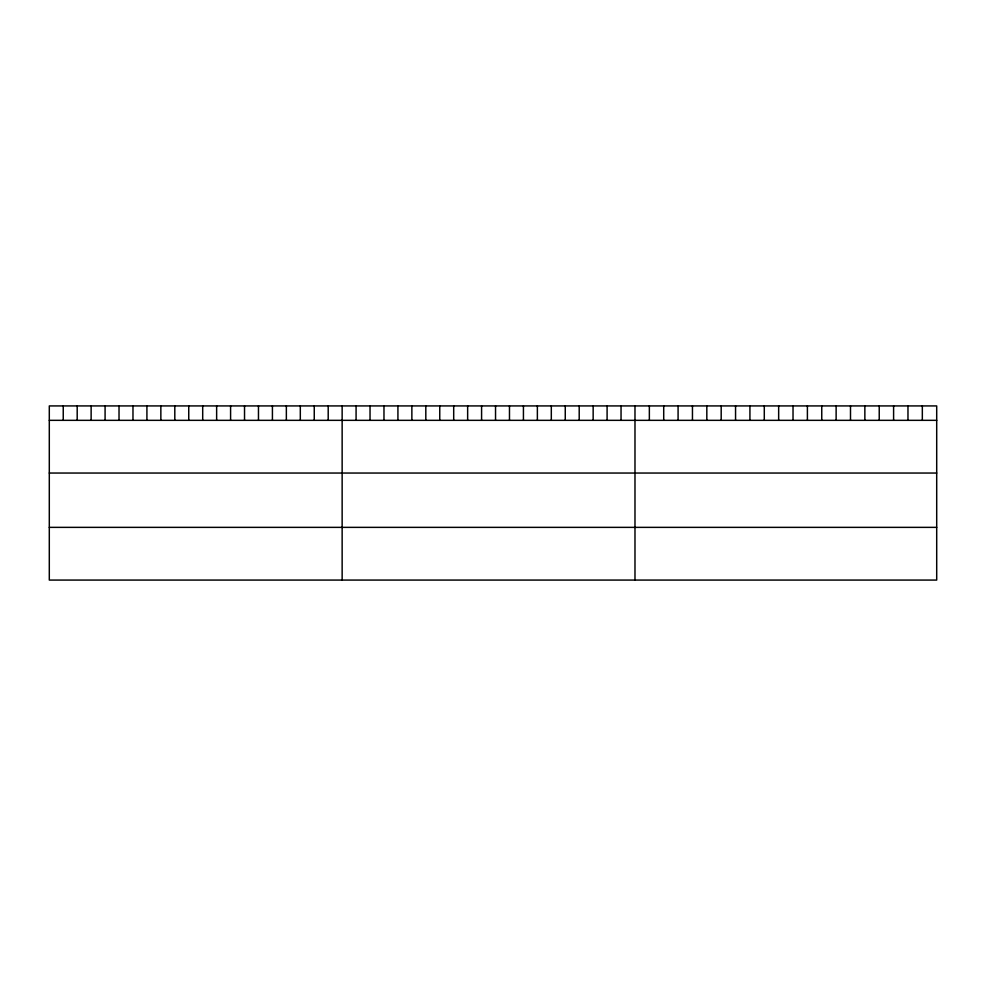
<?xml version="1.0" encoding="UTF-8"?>
<svg xmlns="http://www.w3.org/2000/svg" width="986" height="986" viewBox="0 0 986 986"><rect width="100%" height="100%" fill="white"/><g stroke="black" fill="none" stroke-linecap="round" stroke-linejoin="round"><path stroke-width="1.48" d="M936.7 420.332L936.7 580.076L49.3 580.076L49.3 405.924L936.7 405.924L936.7 420.332L49.3 420.332M49.3 473.046L936.7 473.046M49.3 527.362L936.7 527.362M922.329 405.924L922.329 420.332M907.97 405.924L907.97 420.332M893.599 405.924L893.599 420.332M879.229 405.924L879.229 420.332M864.858 405.924L864.858 420.332M850.499 405.924L850.499 420.332M836.128 405.924L836.128 420.332M821.757 405.924L821.757 420.332M807.398 405.924L807.398 420.332M793.027 405.924L793.027 420.332M778.657 405.924L778.657 420.332M764.286 405.924L764.286 420.332M749.927 405.924L749.927 420.332M735.556 405.924L735.556 420.332M721.185 405.924L721.185 420.332M706.826 405.924L706.826 420.332M692.455 405.924L692.455 420.332M678.085 405.924L678.085 420.332M663.714 405.924L663.714 420.332M649.355 405.924L649.355 420.332M634.984 405.924L634.984 580.076M621.044 405.924L621.044 420.332M607.093 405.924L607.093 420.332M593.153 405.924L593.153 420.332M579.201 405.924L579.201 420.332M565.261 405.924L565.261 420.332M551.31 405.924L551.31 420.332M537.37 405.924L537.37 420.332M523.43 405.924L523.43 420.332M509.479 405.924L509.479 420.332M495.539 405.924L495.539 420.332M481.587 405.924L481.587 420.332M467.647 405.924L467.647 420.332M453.696 405.924L453.696 420.332M439.756 405.924L439.756 420.332M425.816 405.924L425.816 420.332M411.865 405.924L411.865 420.332M397.925 405.924L397.925 420.332M383.973 405.924L383.973 420.332M370.033 405.924L370.033 420.332M356.082 405.924L356.082 420.332M342.142 405.924L342.142 580.076M328.202 405.924L328.202 420.332M314.251 405.924L314.251 420.332M300.311 405.924L300.311 420.332M286.359 405.924L286.359 420.332M272.419 405.924L272.419 420.332M258.468 405.924L258.468 420.332M244.528 405.924L244.528 420.332M230.588 405.924L230.588 420.332M216.637 405.924L216.637 420.332M202.697 405.924L202.697 420.332M188.745 405.924L188.745 420.332M174.805 405.924L174.805 420.332M160.854 405.924L160.854 420.332M146.914 405.924L146.914 420.332M132.974 405.924L132.974 420.332M119.023 405.924L119.023 420.332M105.083 405.924L105.083 420.332M91.131 405.924L91.131 420.332M77.191 405.924L77.191 420.332M63.24 405.924L63.24 420.332"/></g></svg>
